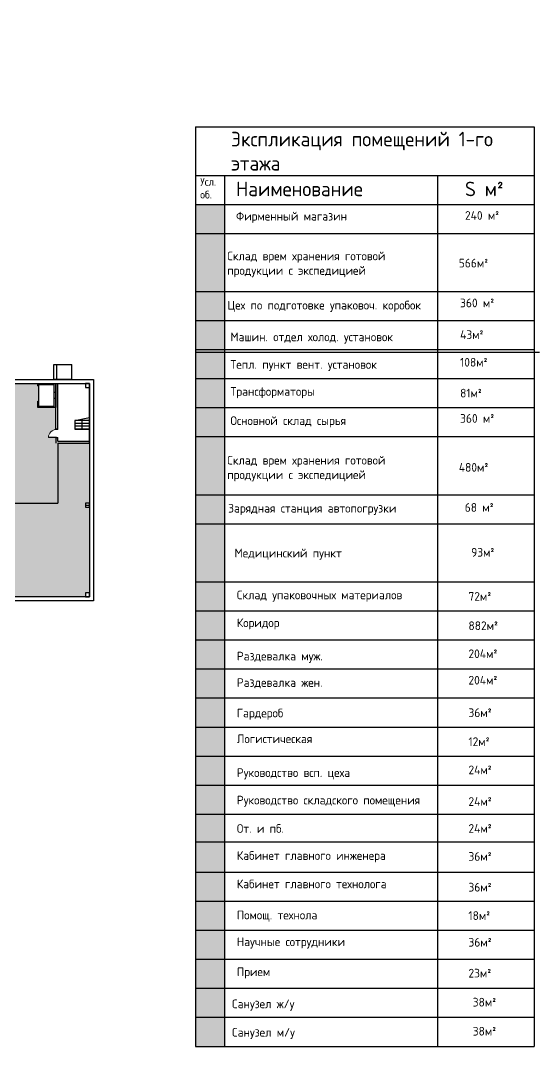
# Model space of a CAD drawing. Header units: millimetres. Extents: x -1544140 to 7445918, y -1294905 to 2019878.
# Drawn here: x 176666 to 228734, y -4084 to 99116 of the extents above; entities that cross this region are included whole.
import ezdxf

# ---------------------------------------------------------------- set-up
doc = ezdxf.new("R2010")
doc.units = ezdxf.units.MM
doc.header["$MEASUREMENT"] = 0
doc.linetypes.add('ACAD_ISO02W100', pattern=[15, 12, -3])
doc.layers.add('JA_Building Outline', color=7, linetype='Continuous', lineweight=5)
doc.layers.add('Plan 2', color=7, linetype='Continuous')
doc.styles.add('gost', font='GOST Common.ttf')

msp = doc.modelspace()

# ---------------------------------------------------------------- hatches: boundary and pattern name
at = {"true_color": 0xafd9aa, "transparency": 33554687}
h = msp.add_hatch(color=9, dxfattribs=at)
h.dxf.hatch_style = 1
h.paths.add_polyline_path([(127040, 82055.3), (127040, 87316.4), (130991.3, 87316.4), (130991.5, 87316.4), (130991.5, 91520.2), (130991.3, 95316.2), (135597.7, 95316.5), (135597.7, 95516.4), (131191.3, 95516.4), (129997.7, 95516.4), (129997.7, 95961.8), (129256.9, 95961.8), (129256.9, 96011.1), (129259.2, 96011.1, -0.36599512), (129998.5, 96786), (129997.7, 98716.4), (126004, 98716.4), (126004, 96916.4), (125377.3, 96916.4), (123831.8, 97008.8), (123831.8, 96916.4), (123604, 96916.4), (123604, 56851), (114197.7, 56851), (114197.7, 50716.4), (114597.7, 50716.4), (119935.4, 50716.4), (120397.7, 50716.4), (120397.7, 44714), (120196.9, 44716.5), (120197, 44260.7), (120938.5, 44260.7), (120938.5, 44211.5), (120936.2, 44211.5, -0.36588249), (120197.3, 43436.6), (120197.7, 41716.4), (120597.7, 41716.4), (120597.7, 41316.4), (120197.7, 41316.4), (120197.7, 41116.4), (123197.7, 41116.4), (123197.7, 41316.4), (122997.7, 41316.4), (122997.7, 41716.4), (123197.7, 41716.4), (123197.7, 50716.4), (150165.7, 50716.4), (180397.7, 50716.4), (180397.7, 56716.4), (180397.7, 56717.1), (183152.3, 56716.4), (183597.7, 56716.4), (183597.7, 56916.4), (183352.3, 56916.4), (180397.7, 56916.4), (180397.7, 57248.2), (180197.7, 57248.2), (179456.9, 57284.2), (179456.9, 57333.4), (179459.2, 57333.4, -0.3657351), (180197.7, 58108.3), (180197.7, 60316.4), (178397.7, 60316.4), (178397.7, 60943.1), (178490, 62488.6), (178397.7, 62488.6), (178397.7, 62716.4), (175261.2, 62716.4), (175261.2, 53885.1), (169397.9, 53885.1), (127240, 53885.1), (127040, 53885.1), (127040, 55436.2)])
at = {"true_color": 0xf7abae, "transparency": 33554687}
h = msp.add_hatch(color=241, dxfattribs=at)
h.dxf.hatch_style = 1
h.paths.add_polyline_path([(197139.1, 80679.6), (194177.1, 80679.6), (194177.1, 77717.6), (197139.1, 77717.6)])
at = {"true_color": 0xfecc66, "transparency": 33554687}
h = msp.add_hatch(color=31, dxfattribs=at)
h.dxf.hatch_style = 1
h.paths.add_polyline_path([(197139.1, 77717.6), (194177.1, 77717.6), (194177.1, 71793.5), (197139.1, 71793.5)])
at = {"true_color": 0x7aafdf, "transparency": 33554687}
h = msp.add_hatch(color=143, dxfattribs=at)
h.dxf.hatch_style = 1
h.paths.add_polyline_path([(197139.1, 71793.5), (194177.1, 71793.5), (194177.1, 68831.4), (197139.1, 68831.4)])
at = {"true_color": 0xf27172, "transparency": 33554687}
h = msp.add_hatch(color=11, dxfattribs=at)
h.dxf.hatch_style = 1
h.paths.add_polyline_path([(194177.1, 65869.4), (197139.1, 65869.4), (197139.1, 68831.4), (194177.1, 68831.4)])
at = {"true_color": 0xd19cc7, "transparency": 33554687}
h = msp.add_hatch(color=9, dxfattribs=at)
h.dxf.hatch_style = 1
h.paths.add_polyline_path([(197139.1, 65869.4), (194177.1, 65869.4), (194177.1, 62907.3), (197139.1, 62907.3)])
at = {"true_color": 0xd0e67f, "transparency": 33554687}
h = msp.add_hatch(color=61, dxfattribs=at)
h.dxf.hatch_style = 1
h.paths.add_polyline_path([(197139.1, 62907.3), (194177.1, 62907.3), (194177.1, 59945.3), (197139.1, 59945.3)])
at = {"true_color": 0xcecce6, "transparency": 33554687}
h = msp.add_hatch(color=254, dxfattribs=at)
h.dxf.hatch_style = 1
h.paths.add_polyline_path([(194177.1, 59945.3), (194177.1, 56983.3), (197139.1, 56983.3), (197139.1, 59945.3)])
at = {"true_color": 0xf8f6b0, "transparency": 33554687}
h = msp.add_hatch(color=51, dxfattribs=at)
h.dxf.hatch_style = 1
h.paths.add_polyline_path([(197139.1, 56983.3), (194177.1, 56983.3), (194177.1, 51059.2), (197139.1, 51059.2)])
at = {"true_color": 0xfecc66, "transparency": 33554687}
h = msp.add_hatch(color=31, dxfattribs=at)
h.dxf.hatch_style = 1
h.paths.add_polyline_path([(183597.7, 50316.4), (183197.7, 50316.4), (183197.7, 50716.4), (183597.7, 50716.4), (183597.7, 56716.4), (183152.3, 56716.4), (180397.7, 56717.1), (180397.7, 50716.4), (150165.7, 50716.4), (123197.7, 50716.4), (123197.7, 41716.4), (123397.7, 41716.4), (123397.7, 41516.4), (159197.7, 41516.4), (159197.7, 41716.4), (159597.7, 41716.4), (159597.7, 41316.4), (171197.7, 41316.4), (171197.7, 41716.4), (171597.7, 41716.4), (171597.7, 41316.4), (183197.7, 41316.4), (183197.7, 41716.4), (183597.7, 41716.4)])
at = {"true_color": 0xf8991e, "transparency": 33554687}
h = msp.add_hatch(color=30, dxfattribs=at)
h.dxf.hatch_style = 1
h.paths.add_polyline_path([(197139.1, 51059.2), (194177.1, 51059.2), (194177.1, 48097.1), (197139.1, 48097.1)])
at = {"true_color": 0x76470a, "transparency": 33554687}
h = msp.add_hatch(color=36, dxfattribs=at)
h.dxf.hatch_style = 1
h.paths.add_polyline_path([(194177.1, 42173), (197139.1, 42173), (197139.1, 48097.1), (194177.1, 48097.1)])
at = {"true_color": 0x636466, "transparency": 33554687}
h = msp.add_hatch(color=251, dxfattribs=at)
h.dxf.hatch_style = 1
h.paths.add_polyline_path([(197139.1, 42173), (194177.1, 42173), (194177.1, 39211), (197139.1, 39211)])
at = {"true_color": 0xafd9aa, "transparency": 33554687}
h = msp.add_hatch(color=9, dxfattribs=at)
h.dxf.hatch_style = 1
h.paths.add_polyline_path([(197139.1, 36249), (197139.1, 39211), (194177.1, 39211), (194177.1, 36249)])
at = {"true_color": 0x77a9ee, "transparency": 33554687}
h = msp.add_hatch(color=161, dxfattribs=at)
h.dxf.hatch_style = 1
h.paths.add_polyline_path([(197139.1, 34081.2), (197139.1, 36993.6), (194226.7, 36993.6), (194226.7, 34081.2)])
at = {"true_color": 0xefb7fa, "transparency": 33554687}
h = msp.add_hatch(color=254, dxfattribs=at)
h.dxf.hatch_style = 1
h.paths.add_polyline_path([(197139.1, 34081.2), (194226.7, 34081.2), (194226.7, 31169.2), (197139.1, 31169.2)])
at = {"true_color": 0xf4ee51, "transparency": 33554687}
h = msp.add_hatch(color=41, dxfattribs=at)
h.dxf.hatch_style = 1
h.paths.add_polyline_path([(194226.7, 31169.2), (194226.7, 28257.2), (197139.1, 28257.2), (197139.1, 31169.2)])
at = {"true_color": 0xa953a0, "transparency": 33554687}
h = msp.add_hatch(color=215, dxfattribs=at)
h.dxf.hatch_style = 1
h.paths.add_polyline_path([(194226.7, 25345.2), (197139.1, 25345.2), (197139.1, 28257.2), (194226.7, 28257.2)])
at = {"true_color": 0x5e67af, "transparency": 33554687}
h = msp.add_hatch(color=165, dxfattribs=at)
h.dxf.hatch_style = 1
h.paths.add_polyline_path([(194226.7, 25345.2), (194226.7, 22433.2), (197139.1, 22433.2), (197139.1, 25345.2)])
at = {"true_color": 0x136734, "transparency": 33554687}
h = msp.add_hatch(color=116, dxfattribs=at)
h.dxf.hatch_style = 1
h.paths.add_polyline_path([(194226.7, 22433.2), (194226.7, 19521.2), (197139.1, 19521.2), (197139.1, 22433.2)])
at = {"true_color": 0x105689, "transparency": 33554687}
h = msp.add_hatch(color=146, dxfattribs=at)
h.dxf.hatch_style = 1
h.paths.add_polyline_path([(197139.1, 16732.9), (197139.1, 19521.2), (194226.7, 19521.2), (194226.7, 16732.9)])
at = {"true_color": 0xf8d731, "transparency": 33554687}
h = msp.add_hatch(color=40, dxfattribs=at)
h.dxf.hatch_style = 1
h.paths.add_polyline_path([(197139.1, 16732.9), (194226.7, 16732.9), (194226.7, 13697.2), (197139.1, 13697.2)])
at = {"true_color": 0xc8c92d, "transparency": 33554623}
h = msp.add_hatch(color=52, dxfattribs=at)
h.dxf.hatch_style = 1
h.paths.add_polyline_path([(197139.1, 13697.2), (194226.7, 13697.2), (194226.7, 10785.2), (197139.1, 10785.2)])
at = {"true_color": 0x58ba48, "transparency": 33554687}
h = msp.add_hatch(color=85, dxfattribs=at)
h.dxf.hatch_style = 1
h.paths.add_polyline_path([(197139.1, 10785.2), (194226.7, 10785.2), (194226.7, 7873.2), (197139.1, 7873.2)])
at = {"true_color": 0x2776bb, "transparency": 33554592}
h = msp.add_hatch(color=152, dxfattribs=at)
h.dxf.hatch_style = 1
h.paths.add_polyline_path([(197139.1, 4961.2), (197139.1, 7873.2), (194226.7, 7873.2), (194226.7, 4961.2)])
at = {"true_color": 0x727430, "transparency": 33554687}
h = msp.add_hatch(color=67, dxfattribs=at)
h.dxf.hatch_style = 1
h.paths.add_polyline_path([(197139.1, 2049.2), (197139.1, 4961.2), (194226.7, 4961.2), (194226.7, 2049.2)])
at = {"true_color": 0xadddf7, "transparency": 33554687}
h = msp.add_hatch(color=141, dxfattribs=at)
h.dxf.hatch_style = 1
h.paths.add_polyline_path([(197139.1, 2049.2), (194226.7, 2049.2), (194226.7, -862.8), (197139.1, -862.8)])
h.paths.add_polyline_path([(197139.1, -862.8), (194226.7, -862.8), (194226.7, -3774.8), (197139.1, -3774.8)])

# ---------------------------------------------------------------- linework, layer by layer
for p, q in [((179999.9, 63116.4), (179999.9, 64622.4)), ((179999.9, 64622.4), (181805.6, 64622.4)), ((180299.9, 63116.4), (180299.9, 64622.4)), ((181805.6, 63116.4), (181805.6, 64622.4)), ((181805.6, 63116.4), (179999.9, 63116.4)), ((178397.7, 62488.6), (178497.7, 62488.6)), ((179997.7, 62716.4), (179997.7, 60316.4)), ((180197.7, 58148.2), (180197.7, 62716.4)), ((180197.7, 62716.4), (180197.7, 60316.4)), ((180397.7, 58112.5), (180397.7, 62716.4)), ((183597.7, 57932.4), (183597.7, 62316.4)), ((183597.7, 57710), (183597.7, 62316.4)), ((178397.7, 60943.1), (178497.7, 60943.1)), ((179997.7, 61833.8), (180197.7, 61833.8)), ((179997.7, 61233.2), (180197.7, 61233.2)), ((179997.7, 60416.4), (179997.7, 60316.4)), ((182097.7, 59016.4), (183597.7, 59316.4)), ((183597.7, 59016.4), (182097.7, 59016.4)), ((182097.7, 59016.4), (182097.7, 58116.4)), ((182847.7, 58116.4), (182847.7, 59166.4)), ((183597.7, 58716.4), (182097.7, 58716.4)), ((183597.7, 58416.4), (182097.7, 58416.4)), ((183597.7, 58116.4), (182097.7, 58116.4)), ((182097.7, 58116.4), (183597.7, 58116.4)), ((183597.7, 56916.4), (183597.7, 57932.4)), ((180197.7, 57248.2), (180197.7, 56714.8)), ((180397.7, 56916.4), (180397.7, 57284.2)), ((180397.7, 56916.4), (183352.3, 56916.4)), ((183352.3, 56916.4), (183597.7, 56916.4)), ((183597.7, 56716.4), (183597.7, 57710)), ((180397.7, 56716.4), (180397.7, 56717.2)), ((194226.7, 16732.9), (228204.7, 16732.9))]:
    msp.add_line(p, q)
at = {"color": 18, "true_color": 0x000000}
for p, q in [((180397.7, 58148.2), (180197.7, 58148.2)), ((180397.7, 58112.5), (180397.7, 58148.2)), ((180397.7, 57248.2), (180197.7, 57248.2)), ((180397.7, 57248.2), (180397.7, 57284.2))]:
    msp.add_line(p, q, dxfattribs=at)
at = {"color": 31, "true_color": 0xfecc66}
for p, q in [((180397.7, 56717.1), (183152.3, 56716.4)), ((180397.7, 56716.4), (180397.7, 50716.4)), ((183152.3, 56716.4), (183597.7, 56716.4)), ((150165.7, 50716.4), (180397.7, 50716.4))]:
    msp.add_line(p, q, dxfattribs=at)
at = {"color": 9, "linetype": 'ACAD_ISO02W100', "ltscale": 200, "true_color": 0xc4c4c5}
msp.add_line((183197.7, 50516.4), (183597.7, 50516.4), dxfattribs=at)
for points in [[(105197.7, 16916.4), (89797.7, 16916.4), (89797.7, 30116.4), (119797.7, 30116.4), (119797.7, 40916.4), (114597.7, 40916.4), (113797.7, 40916.4), (113797.7, 99116.4), (135997.7, 99116.4), (135997.8, 63116.4), (183997.7, 63116.4), (183997.7, 40916.4), (159997.7, 40916.4), (159997.7, 30116.4), (165997.7, 30116.4), (165997.7, -4083.6), (152797.7, -4083.6), (152797.7, 16916.4), (142575.3, 16916.4)], [(105197.7, 17316.4), (90197.7, 17316.4), (90197.7, 29716.4), (120197.7, 29716.4), (120197.7, 41316.4), (114597.7, 41316.4), (114197.7, 41316.4), (114197.7, 98716.4), (135597.7, 98716.4), (135597.8, 62516.4), (135597.8, 62716.4), (183597.7, 62716.4), (183597.7, 41316.4), (159597.7, 41316.4), (159597.7, 29716.4), (165597.7, 29716.4), (165597.7, -3683.6), (153197.7, -3683.6), (153197.7, 17316.4), (142482.1, 17316.4)], [(178397.7, 62488.6), (178397.7, 62716.4), (180197.7, 62716.4)], [(178497.7, 62616.4), (179997.7, 62616.4), (179997.7, 60416.4), (178497.7, 60416.4), (178497.7, 62616.4)], [(180197.7, 60316.4), (178397.7, 60316.4), (178397.7, 60943.1)]]:
    msp.add_lwpolyline(points)
for points in [[(183197.7, 62316.4), (183597.7, 62316.4), (183597.7, 62716.4), (183197.7, 62716.4)], [(183197.7, 50316.4), (183597.7, 50316.4), (183597.7, 50716.4), (183197.7, 50716.4)], [(183197.7, 41316.4), (183597.7, 41316.4), (183597.7, 41716.4), (183197.7, 41716.4)]]:
    msp.add_lwpolyline(points, close=True)
at = {"layer": 'JA_Building Outline', "color": 18, "lineweight": 0, "true_color": 0x000000}
for p, q in [((180397.7, 58148.5), (180285.1, 58148.5)), ((180285.1, 58148.5), (180285.1, 58112.5)), ((180285.1, 58112.5), (180397.7, 58112.5)), ((180397.7, 58112.5), (180397.7, 58148.5)), ((180397.7, 57284.2), (180285.1, 57284.2)), ((180285.1, 57284.2), (180285.1, 57248.2)), ((180285.1, 57248.2), (180397.7, 57248.2)), ((180397.7, 57248.2), (180397.7, 57284.2))]:
    msp.add_line(p, q, dxfattribs=at)
at = {"layer": 'JA_Building Outline', "color": 18, "lineweight": 5, "true_color": 0x000000}
for p, q in [((180285.1, 58112.5), (180397.7, 58112.5)), ((180285.1, 57284.2), (180397.7, 57284.2))]:
    msp.add_line(p, q, dxfattribs=at)
msp.add_lwpolyline([(180285.1, 57284.2), (179456.9, 57284.2), (179456.9, 57333.4), (180285.1, 57333.4)], close=True, dxfattribs=at)
msp.add_arc((180287.2, 57283.6), 829.5, 90, 180, dxfattribs=at)
at = {"layer": 'Plan 2'}
for p, q in [((194226.7, 88446), (228204.7, 88446)), ((194226.7, 88446), (194226.7, -3774.8)), ((228204.7, 88446), (228204.7, -3774.8)), ((194226.7, 83592), (228204.7, 83592)), ((197139.1, 83592), (197139.1, -3774.8)), ((218496.7, 83592), (218496.7, -3774.8)), ((194226.7, 80679.6), (228204.7, 80679.6)), ((194226.7, 77767.2), (228204.7, 77767.2)), ((194226.7, 71942.4), (228204.7, 71942.4)), ((194226.7, 69030), (228204.7, 69030)), ((194226.7, 66117.6), (228204.7, 66117.6)), ((194177.1, 65869.4), (228734.2, 65869.4)), ((194226.7, 63205.2), (228204.7, 63205.2)), ((194226.7, 60292.8), (228204.7, 60292.8)), ((194226.7, 57380.4), (228204.7, 57380.4)), ((194226.7, 51555.6), (228204.7, 51555.6)), ((194226.7, 48643.2), (228204.7, 48643.2)), ((194226.7, 42818.4), (228204.7, 42818.4)), ((194226.7, 39906), (228204.7, 39906)), ((194226.7, 36993.6), (228204.7, 36993.6)), ((194226.7, 34081.2), (228204.7, 34081.2)), ((194226.7, 31169.2), (228204.7, 31169.2)), ((194226.7, 28257.2), (228204.7, 28257.2)), ((194226.7, 25345.2), (228204.7, 25345.2)), ((194226.7, 22433.2), (228204.7, 22433.2)), ((194226.7, 19521.2), (228204.7, 19521.2)), ((194226.7, 13697.2), (228204.7, 13697.2)), ((194226.7, 10785.2), (228204.7, 10785.2)), ((194226.7, 7873.2), (228204.7, 7873.2)), ((194226.7, 4961.2), (228204.7, 4961.2)), ((194226.7, 2049.2), (228204.7, 2049.2)), ((194226.7, -862.8), (228204.7, -862.8)), ((194226.7, -3774.8), (228204.7, -3774.8))]:
    msp.add_line(p, q, dxfattribs=at)

# ---------------------------------------------------------------- texts
at = {"layer": 'Plan 2', "attachment_point": 1, "style": 'gost'}
for s, width, gutter_width, insert, char_height in [('Экспликация помещений 1-го этажа', 28405.171, 4.85, (197786.7, 87958.3), 1456.2), ('Усл. об.', 774.078, 2.58, (194696.2, 83330.5), 774.08), ('Наименование', 28405.171, 4.85, (198282.5, 82955.1), 1456.2), ('{\\fGOST Common|b0|i0|c238|p34;S }м²', 4093.435, 4.85, (221264.4, 82955.1), 1456.2), ('Фирменный магазин', 28405.171, 4.85, (198282.5, 79930.9), 873.72), ('240 м²', 4906.466, 4.85, (221264.4, 80004.8), 873.72), ('Склад врем хранения готовой продукции с экспедицией', 20547.92, 4.85, (197403.3, 75943), 873.72), ('566м²', 4906.466, 4.85, (220644.9, 75223.6), 873.72), ('360{\\fGOST Common|b0|i0|c238|p34; }м²', 4906.466, 4.85, (220773.4, 71229.9), 873.72), ('Цех по подготовке упаковоч. коробок', 28405.171, 4.85, (197416.9, 71007.1), 873.72), ('Машин. отдел холод. установок', 28405.171, 4.85, (197725.8, 67824), 873.72), ('43м²', 4906.466, 4.85, (220773.4, 68046.8), 873.72), ('Тепл. пункт вент. установок', 28405.171, 4.85, (197725.8, 65061.7), 873.72), ('108м²', 4906.466, 4.85, (220773.4, 65281), 873.72), ('Трансформаторы', 28405.171, 4.85, (197725.8, 62350.1), 873.72), ('81м²', 4906.466, 4.85, (220773.4, 62181.4), 873.72), ('Основной склад сырья', 28405.171, 4.85, (197725.8, 59422.1), 873.72), ('360{\\fGOST Common|b0|i0|c238|p34; }м²', 4906.466, 4.85, (220773.4, 59644.8), 873.72), ('Склад врем хранения готовой продукции с экспедицией', 20547.92, 4.85, (197403.3, 55453.6), 873.72), ('480м²', 4906.466, 4.85, (220644.9, 54734.3), 873.72), ('Зарядная станция автопогрузки', 28405.171, 4.85, (197497.2, 50638.3), 873.72), ('68 м²', 4906.466, 4.85, (221239.5, 50715.8), 873.72), ('\\pt13105.80079;Медицинский пункт', 28405.171, 4.85, (198140.5, 46138.6), 873.72), ('93м²', 4906.466, 4.85, (221882.8, 46216.1), 873.72), ('Склад упаковочных материалов', 20547.92, 4.85, (198370, 41937), 873.72), ('72м²', 4906.466, 4.85, (221611.6, 41789.9), 873.72), ('Коридор', 20547.92, 4.85, (198370, 39148), 873.72), ('{\\fGOST Common|b0|i0|c238|p34;882}м²', 4906.466, 4.85, (221611.6, 38852.2), 873.72), ('Раздевалка{\\fGOST Common|b0|i0|c238|p34; }муж.', 20547.92, 4.85, (198370, 35804.3), 873.72), ('{\\fGOST Common|b0|i0|c238|p34;204}м²', 4906.466, 4.85, (221611.6, 36040.3), 873.72), ('Раздевалка{\\fGOST Common|b0|i0|c238|p34; }жен.', 20547.92, 4.85, (198370, 33154.9), 873.72), ('{\\fGOST Common|b0|i0|c238|p34;204}м²', 4906.466, 4.85, (221611.6, 33390.9), 873.72), ('Гардероб', 20547.92, 4.85, (198370, 30096.8), 873.72), ('{\\fGOST Common|b0|i0|c238|p34;36}м²', 4906.466, 4.85, (221611.6, 30125.6), 873.72), ('Логистическая', 20547.92, 4.85, (198370, 27512.7), 873.72), ('{\\fGOST Common|b0|i0|c238|p34;12}м²', 4906.466, 4.85, (221611.6, 27223), 873.72), ('Руководство всп. цеха', 20547.92, 4.85, (198370, 24115.2), 873.72), ('{\\fGOST Common|b0|i0|c238|p34;24}м²', 4906.466, 4.85, (221611.6, 24393.4), 873.72), ('Руководство складского помещения', 20547.92, 4.85, (198370, 21361.7), 873.72), ('{\\fGOST Common|b0|i0|c238|p34;24}м²', 4906.466, 4.85, (221611.6, 21220.9), 873.72), ('От. и пб. ', 20547.92, 4.85, (198370, 18511.2), 873.72), ('{\\fGOST Common|b0|i0|c238|p34;24}м²', 4906.466, 4.85, (221611.6, 18516.5), 873.72), ('\\pt3494.88021;Кабинет главного инженера', 20547.92, 4.85, (198370, 15799.6), 873.72), ('{\\fGOST Common|b0|i0|c238|p34;36}м²', 4906.466, 4.85, (221611.6, 15708.1), 873.72), ('\\pt3494.88021;Кабинет главного технолога', 20547.92, 4.85, (198370, 12954.4), 873.72), ('{\\fGOST Common|b0|i0|c238|p34;36}м²', 4906.466, 4.85, (221611.6, 12624.7), 873.72), ('Помощ. технола', 20547.92, 4.85, (198370, 9832.7), 873.72), ('{\\fGOST Common|b0|i0|c238|p34;18}м²', 4906.466, 4.85, (221611.6, 9776.3), 873.72), ('Научные сотрудники', 20547.92, 4.85, (198370, 7150.4), 873.72), ('{\\fGOST Common|b0|i0|c238|p34;36}м²', 4906.466, 4.85, (221611.6, 7099.2), 873.72), ('Прием', 20547.92, 4.85, (198370, 4139.6), 873.72), ('{\\fGOST Common|b0|i0|c238|p34;23}м²', 4906.466, 4.85, (221611.6, 4002.2), 873.72), ('{\\fGOST Common|b0|i0|c238|p34;38}м²', 4906.466, 4.85, (222044.1, 1090.2), 873.72), ('Санузел ж/у', 28478.976, 4.87, (197888, 922.6), 875.99), ('Санузел м/у', 28478.976, 4.87, (197888, -1928), 875.99), ('{\\fGOST Common|b0|i0|c238|p34;38}м²', 4906.466, 4.85, (222044.1, -1821.8), 873.72)]:
    msp.add_mtext_dynamic_manual_height_columns(s, width=width, gutter_width=gutter_width, heights=[0], dxfattribs=dict(at, insert=insert, char_height=char_height))

doc.saveas('drawing.dxf')
